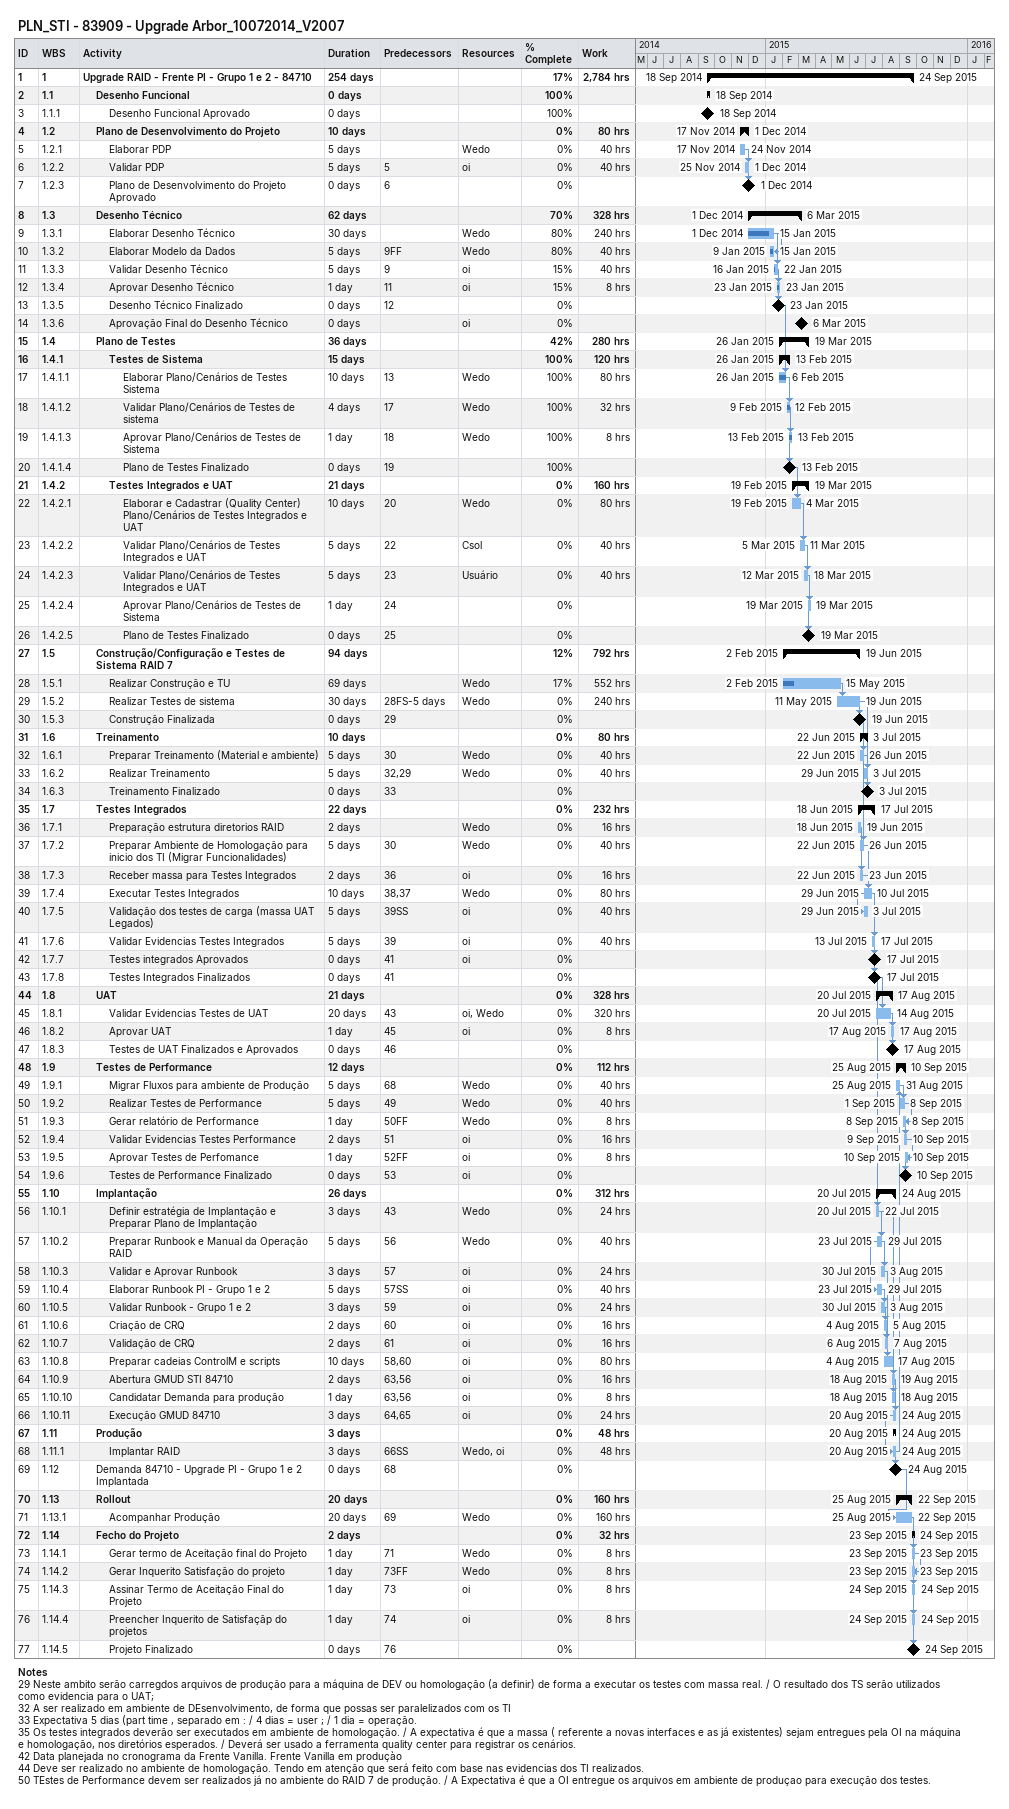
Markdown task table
PLN_STI - 83909 - Upgrade Arbor_10072014_V2007

| ID | WBS | Task | Duration | Start | Finish | Predecessors | Resources | % complete | Work (h) |
|---|---|---|---|---|---|---|---|---|---|
| 1 | 1 | **Upgrade RAID - Frente PI - Grupo 1 e 2 - 84710** | 254d | 2014-09-18 | 2015-09-24 |  |  | 17 | 2784 |
| 2 | 1.1 | **Desenho Funcional** | 0d | 2014-09-18 | 2014-09-18 |  |  | 100 |  |
| 3 | 1.1.1 | Desenho Funcional Aprovado | 0d | 2014-09-18 | 2014-09-18 |  |  | 100 |  |
| 4 | 1.2 | **Plano de Desenvolvimento do Projeto** | 10d | 2014-11-17 | 2014-12-01 |  |  | 0 | 80 |
| 5 | 1.2.1 | Elaborar PDP | 5d | 2014-11-17 | 2014-11-24 |  | Wedo | 0 | 40 |
| 6 | 1.2.2 | Validar PDP | 5d | 2014-11-25 | 2014-12-01 | 5 | oi | 0 | 40 |
| 7 | 1.2.3 | Plano de Desenvolvimento do Projeto Aprovado | 0d | 2014-12-01 | 2014-12-01 | 6 |  | 0 |  |
| 8 | 1.3 | **Desenho Técnico** | 62d | 2014-12-01 | 2015-03-06 |  |  | 70 | 328 |
| 9 | 1.3.1 | Elaborar Desenho Técnico | 30d | 2014-12-01 | 2015-01-15 |  | Wedo | 80 | 240 |
| 10 | 1.3.2 | Elaborar Modelo da Dados | 5d | 2015-01-09 | 2015-01-15 | 9FF | Wedo | 80 | 40 |
| 11 | 1.3.3 | Validar Desenho Técnico | 5d | 2015-01-16 | 2015-01-22 | 9 | oi | 15 | 40 |
| 12 | 1.3.4 | Aprovar Desenho Técnico | 1d | 2015-01-23 | 2015-01-23 | 11 | oi | 15 | 8 |
| 13 | 1.3.5 | Desenho Técnico Finalizado | 0d | 2015-01-23 | 2015-01-23 | 12 |  | 0 |  |
| 14 | 1.3.6 | Aprovação Final do Desenho Técnico | 0d | 2015-03-06 | 2015-03-06 |  | oi | 0 |  |
| 15 | 1.4 | **Plano de Testes** | 36d | 2015-01-26 | 2015-03-19 |  |  | 42 | 280 |
| 16 | 1.4.1 | **Testes de Sistema** | 15d | 2015-01-26 | 2015-02-13 |  |  | 100 | 120 |
| 17 | 1.4.1.1 | Elaborar Plano/Cenários de Testes Sistema | 10d | 2015-01-26 | 2015-02-06 | 13 | Wedo | 100 | 80 |
| 18 | 1.4.1.2 | Validar Plano/Cenários de Testes de sistema | 4d | 2015-02-09 | 2015-02-12 | 17 | Wedo | 100 | 32 |
| 19 | 1.4.1.3 | Aprovar Plano/Cenários de Testes de Sistema | 1d | 2015-02-13 | 2015-02-13 | 18 | Wedo | 100 | 8 |
| 20 | 1.4.1.4 | Plano de Testes Finalizado | 0d | 2015-02-13 | 2015-02-13 | 19 |  | 100 |  |
| 21 | 1.4.2 | **Testes Integrados e UAT** | 21d | 2015-02-19 | 2015-03-19 |  |  | 0 | 160 |
| 22 | 1.4.2.1 | Elaborar e Cadastrar (Quality Center) Plano/Cenários de Testes Integrados e UAT | 10d | 2015-02-19 | 2015-03-04 | 20 | Wedo | 0 | 80 |
| 23 | 1.4.2.2 | Validar Plano/Cenários de Testes Integrados e UAT | 5d | 2015-03-05 | 2015-03-11 | 22 | Csol | 0 | 40 |
| 24 | 1.4.2.3 | Validar Plano/Cenários de Testes Integrados e UAT | 5d | 2015-03-12 | 2015-03-18 | 23 | Usuário | 0 | 40 |
| 25 | 1.4.2.4 | Aprovar Plano/Cenários de Testes de Sistema | 1d | 2015-03-19 | 2015-03-19 | 24 |  | 0 |  |
| 26 | 1.4.2.5 | Plano de Testes Finalizado | 0d | 2015-03-19 | 2015-03-19 | 25 |  | 0 |  |
| 27 | 1.5 | **Construção/Configuração e Testes de Sistema RAID 7** | 94d | 2015-02-02 | 2015-06-19 |  |  | 12 | 792 |
| 28 | 1.5.1 | Realizar Construção e TU | 69d | 2015-02-02 | 2015-05-15 |  | Wedo | 17 | 552 |
| 29 | 1.5.2 | Realizar Testes de sistema | 30d | 2015-05-11 | 2015-06-19 | 28FS-5d | Wedo | 0 | 240 |
| 30 | 1.5.3 | Construção Finalizada | 0d | 2015-06-19 | 2015-06-19 | 29 |  | 0 |  |
| 31 | 1.6 | **Treinamento** | 10d | 2015-06-22 | 2015-07-03 |  |  | 0 | 80 |
| 32 | 1.6.1 | Preparar Treinamento (Material e ambiente) | 5d | 2015-06-22 | 2015-06-26 | 30 | Wedo | 0 | 40 |
| 33 | 1.6.2 | Realizar Treinamento | 5d | 2015-06-29 | 2015-07-03 | 32, 29 | Wedo | 0 | 40 |
| 34 | 1.6.3 | Treinamento Finalizado | 0d | 2015-07-03 | 2015-07-03 | 33 |  | 0 |  |
| 35 | 1.7 | **Testes Integrados** | 22d | 2015-06-18 | 2015-07-17 |  |  | 0 | 232 |
| 36 | 1.7.1 | Preparação estrutura diretorios RAID | 2d | 2015-06-18 | 2015-06-19 |  | Wedo | 0 | 16 |
| 37 | 1.7.2 | Preparar Ambiente de Homologação para inicio dos TI (Migrar Funcionalidades) | 5d | 2015-06-22 | 2015-06-26 | 30 | Wedo | 0 | 40 |
| 38 | 1.7.3 | Receber massa para Testes Integrados | 2d | 2015-06-22 | 2015-06-23 | 36 | oi | 0 | 16 |
| 39 | 1.7.4 | Executar Testes Integrados | 10d | 2015-06-29 | 2015-07-10 | 38, 37 | Wedo | 0 | 80 |
| 40 | 1.7.5 | Validação dos testes de carga (massa UAT Legados) | 5d | 2015-06-29 | 2015-07-03 | 39SS | oi | 0 | 40 |
| 41 | 1.7.6 | Validar Evidencias Testes Integrados | 5d | 2015-07-13 | 2015-07-17 | 39 | oi | 0 | 40 |
| 42 | 1.7.7 | Testes integrados Aprovados | 0d | 2015-07-17 | 2015-07-17 | 41 | oi | 0 |  |
| 43 | 1.7.8 | Testes Integrados Finalizados | 0d | 2015-07-17 | 2015-07-17 | 41 |  | 0 |  |
| 44 | 1.8 | **UAT** | 21d | 2015-07-20 | 2015-08-17 |  |  | 0 | 328 |
| 45 | 1.8.1 | Validar Evidencias Testes de UAT | 20d | 2015-07-20 | 2015-08-14 | 43 | oi, Wedo | 0 | 320 |
| 46 | 1.8.2 | Aprovar UAT | 1d | 2015-08-17 | 2015-08-17 | 45 | oi | 0 | 8 |
| 47 | 1.8.3 | Testes de UAT Finalizados e Aprovados | 0d | 2015-08-17 | 2015-08-17 | 46 |  | 0 |  |
| 48 | 1.9 | **Testes de Performance** | 12d | 2015-08-25 | 2015-09-10 |  |  | 0 | 112 |
| 49 | 1.9.1 | Migrar Fluxos para ambiente de Produção | 5d | 2015-08-25 | 2015-08-31 | 68 | Wedo | 0 | 40 |
| 50 | 1.9.2 | Realizar Testes de Performance | 5d | 2015-09-01 | 2015-09-08 | 49 | Wedo | 0 | 40 |
| 51 | 1.9.3 | Gerar relatório de Performance | 1d | 2015-09-08 | 2015-09-08 | 50FF | Wedo | 0 | 8 |
| 52 | 1.9.4 | Validar Evidencias Testes Performance | 2d | 2015-09-09 | 2015-09-10 | 51 | oi | 0 | 16 |
| 53 | 1.9.5 | Aprovar Testes de Perfomance | 1d | 2015-09-10 | 2015-09-10 | 52FF | oi | 0 | 8 |
| 54 | 1.9.6 | Testes de Performance Finalizado | 0d | 2015-09-10 | 2015-09-10 | 53 | oi | 0 |  |
| 55 | 1.10 | **Implantação** | 26d | 2015-07-20 | 2015-08-24 |  |  | 0 | 312 |
| 56 | 1.10.1 | Definir estratégia de Implantação e Preparar Plano de Implantação | 3d | 2015-07-20 | 2015-07-22 | 43 | Wedo | 0 | 24 |
| 57 | 1.10.2 | Preparar Runbook e Manual da Operação RAID | 5d | 2015-07-23 | 2015-07-29 | 56 | Wedo | 0 | 40 |
| 58 | 1.10.3 | Validar e Aprovar Runbook | 3d | 2015-07-30 | 2015-08-03 | 57 | oi | 0 | 24 |
| 59 | 1.10.4 | Elaborar Runbook PI - Grupo 1 e 2 | 5d | 2015-07-23 | 2015-07-29 | 57SS | oi | 0 | 40 |
| 60 | 1.10.5 | Validar Runbook - Grupo 1 e 2 | 3d | 2015-07-30 | 2015-08-03 | 59 | oi | 0 | 24 |
| 61 | 1.10.6 | Criação de CRQ | 2d | 2015-08-04 | 2015-08-05 | 60 | oi | 0 | 16 |
| 62 | 1.10.7 | Validação de CRQ | 2d | 2015-08-06 | 2015-08-07 | 61 | oi | 0 | 16 |
| 63 | 1.10.8 | Preparar cadeias ControlM e scripts | 10d | 2015-08-04 | 2015-08-17 | 58, 60 | oi | 0 | 80 |
| 64 | 1.10.9 | Abertura GMUD STI 84710 | 2d | 2015-08-18 | 2015-08-19 | 63, 56 | oi | 0 | 16 |
| 65 | 1.10.10 | Candidatar Demanda para produção | 1d | 2015-08-18 | 2015-08-18 | 63, 56 | oi | 0 | 8 |
| 66 | 1.10.11 | Execução GMUD 84710 | 3d | 2015-08-20 | 2015-08-24 | 64, 65 | oi | 0 | 24 |
| 67 | 1.11 | **Produção** | 3d | 2015-08-20 | 2015-08-24 |  |  | 0 | 48 |
| 68 | 1.11.1 | Implantar RAID | 3d | 2015-08-20 | 2015-08-24 | 66SS | Wedo, oi | 0 | 48 |
| 69 | 1.12 | Demanda 84710 - Upgrade PI - Grupo 1 e 2 Implantada | 0d | 2015-08-24 | 2015-08-24 | 68 |  | 0 |  |
| 70 | 1.13 | **Rollout** | 20d | 2015-08-25 | 2015-09-22 |  |  | 0 | 160 |
| 71 | 1.13.1 | Acompanhar Produção | 20d | 2015-08-25 | 2015-09-22 | 69 | Wedo | 0 | 160 |
| 72 | 1.14 | **Fecho do Projeto** | 2d | 2015-09-23 | 2015-09-24 |  |  | 0 | 32 |
| 73 | 1.14.1 | Gerar termo de Aceitação final do Projeto | 1d | 2015-09-23 | 2015-09-23 | 71 | Wedo | 0 | 8 |
| 74 | 1.14.2 | Gerar Inquerito Satisfação do projeto | 1d | 2015-09-23 | 2015-09-23 | 73FF | Wedo | 0 | 8 |
| 75 | 1.14.3 | Assinar Termo de Aceitação Final do Projeto | 1d | 2015-09-24 | 2015-09-24 | 73 | oi | 0 | 8 |
| 76 | 1.14.4 | Preencher Inquerito de Satisfaçãp do projetos | 1d | 2015-09-24 | 2015-09-24 | 74 | oi | 0 | 8 |
| 77 | 1.14.5 | Projeto Finalizado | 0d | 2015-09-24 | 2015-09-24 | 76 |  | 0 |  |

Notes
- 29: Neste ambito serão carregdos arquivos de produção para a máquina de DEV ou homologação (a definir) de forma a executar os testes com massa real. / O resultado dos TS serão utilizados como evidencia para o UAT;
- 32: A ser realizado em ambiente de DEsenvolvimento, de forma que possas ser paralelizados com os TI
- 33: Expectativa 5 dias (part time , separado em : / 4 dias = user ; / 1 dia = operação.
- 35: Os testes integrados deverão ser executados em ambiente de homologação. / A expectativa é que a massa ( referente a novas interfaces e as já existentes) sejam entregues pela OI na máquina e homologação, nos diretórios esperados. / Deverá ser usado a ferramenta quality center para registrar os cenários.
- 42: Data planejada no cronograma da Frente Vanilla. Frente Vanilla em produçào
- 44: Deve ser realizado no ambiente de homologação. Tendo em atenção que será feito com base nas evidencias dos TI realizados.
- 50: TEstes de Performance devem ser realizados já no ambiente do RAID 7 de produção. / A Expectativa é que a OI entregue os arquivos em ambiente de produçao para execução dos testes.
